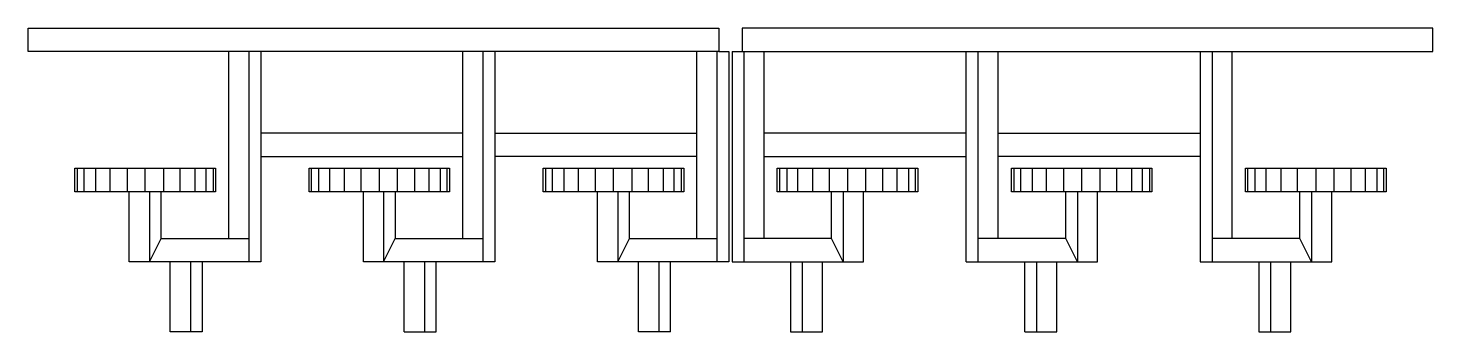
# Model space of a CAD drawing. Extents: x 0 to 3.05, y 0 to 0.66.
import ezdxf

# ---------------------------------------------------------------- set-up
doc = ezdxf.new("R2010")
doc.units = 0
doc.header["$LTSCALE"] = 2
doc.layers.get('0').update_dxf_attribs({"linetype": 'CONTINUOUS'})

msp = doc.modelspace()

# ---------------------------------------------------------------- linework, layer by layer
at = {"color": 0, "linetype": 'BYBLOCK'}
for p, q in [((0, 0.6604), (1.4986, 0.6604)), ((0, 0.6096), (0, 0.6604)), ((1.4986, 0.6604), (1.4986, 0.6096)), ((3.048, 0.6604), (1.5495, 0.6604)), ((1.5495, 0.6604), (1.5495, 0.6096)), ((3.048, 0.6096), (3.048, 0.6604)), ((1.4986, 0.6096), (0, 0.6096)), ((0.4352, 0.2032), (0.4352, 0.6096)), ((0.4792, 0.6096), (0.4792, 0.1524)), ((0.5047, 0.6096), (0.5047, 0.1524)), ((0.9432, 0.2032), (0.9432, 0.6096)), ((0.9872, 0.1524), (0.9872, 0.6096)), ((1.0127, 0.6096), (1.0127, 0.1524)), ((1.4512, 0.2032), (1.4512, 0.6096)), ((1.4952, 0.1524), (1.4952, 0.6096)), ((1.4986, 0.6096), (1.5207, 0.6096)), ((1.5207, 0.6096), (1.5207, 0.1524)), ((1.5273, 0.6096), (1.5495, 0.6096)), ((1.5273, 0.6096), (1.5273, 0.1524)), ((1.5495, 0.6096), (3.048, 0.6096)), ((1.5528, 0.6096), (1.5528, 0.1524)), ((1.5968, 0.2032), (1.5968, 0.6096)), ((2.0353, 0.1524), (2.0353, 0.6096)), ((2.0608, 0.6096), (2.0608, 0.1524)), ((2.1048, 0.2032), (2.1048, 0.6096)), ((2.5433, 0.6096), (2.5433, 0.1524)), ((2.5688, 0.6096), (2.5688, 0.1524)), ((2.6128, 0.2032), (2.6128, 0.6096)), ((0.9432, 0.4318), (0.5047, 0.4318)), ((1.0127, 0.4318), (1.4512, 0.4318)), ((2.0353, 0.4318), (1.5968, 0.4318)), ((2.1048, 0.4318), (2.5433, 0.4318)), ((0.5047, 0.381), (0.9432, 0.381)), ((1.4512, 0.381), (1.0127, 0.381)), ((1.5968, 0.381), (2.0353, 0.381)), ((2.5433, 0.381), (2.1048, 0.381)), ((0.1015, 0.3556), (0.4065, 0.3556)), ((0.1015, 0.3048), (0.1015, 0.3556)), ((0.1068, 0.3556), (0.1068, 0.3048)), ((0.122, 0.3048), (0.122, 0.3556)), ((0.1464, 0.3556), (0.1464, 0.3048)), ((0.1779, 0.3048), (0.1779, 0.3556)), ((0.2147, 0.3556), (0.2147, 0.3048)), ((0.254, 0.3048), (0.254, 0.3556)), ((0.2936, 0.3556), (0.2936, 0.3048)), ((0.3301, 0.3048), (0.3301, 0.3556)), ((0.3619, 0.3556), (0.3619, 0.3048)), ((0.386, 0.3048), (0.386, 0.3556)), ((0.4012, 0.3556), (0.4012, 0.3048)), ((0.4065, 0.3556), (0.4065, 0.3048)), ((0.6095, 0.3048), (0.6095, 0.3556)), ((0.6095, 0.3556), (0.9145, 0.3556)), ((0.6148, 0.3048), (0.6148, 0.3556)), ((0.63, 0.3556), (0.63, 0.3048)), ((0.6544, 0.3048), (0.6544, 0.3556)), ((0.6859, 0.3556), (0.6859, 0.3048)), ((0.7227, 0.3048), (0.7227, 0.3556)), ((0.762, 0.3556), (0.762, 0.3048)), ((0.8016, 0.3048), (0.8016, 0.3556)), ((0.8381, 0.3556), (0.8381, 0.3048)), ((0.8699, 0.3048), (0.8699, 0.3556)), ((0.894, 0.3556), (0.894, 0.3048)), ((0.9092, 0.3048), (0.9092, 0.3556)), ((0.9145, 0.3556), (0.9145, 0.3048)), ((1.1175, 0.3556), (1.4225, 0.3556)), ((1.1175, 0.3048), (1.1175, 0.3556)), ((1.1228, 0.3556), (1.1228, 0.3048)), ((1.138, 0.3048), (1.138, 0.3556)), ((1.1624, 0.3556), (1.1624, 0.3048)), ((1.1939, 0.3048), (1.1939, 0.3556)), ((1.2307, 0.3556), (1.2307, 0.3048)), ((1.27, 0.3048), (1.27, 0.3556)), ((1.3096, 0.3556), (1.3096, 0.3048)), ((1.3461, 0.3048), (1.3461, 0.3556)), ((1.3779, 0.3556), (1.3779, 0.3048)), ((1.402, 0.3048), (1.402, 0.3556)), ((1.4172, 0.3556), (1.4172, 0.3048)), ((1.4225, 0.3556), (1.4225, 0.3048)), ((1.6256, 0.3048), (1.6256, 0.3556)), ((1.6256, 0.3556), (1.9305, 0.3556)), ((1.6308, 0.3048), (1.6308, 0.3556)), ((1.646, 0.3556), (1.646, 0.3048)), ((1.6704, 0.3048), (1.6704, 0.3556)), ((1.7019, 0.3556), (1.7019, 0.3048)), ((1.7387, 0.3048), (1.7387, 0.3556)), ((1.778, 0.3556), (1.778, 0.3048)), ((1.8176, 0.3048), (1.8176, 0.3556)), ((1.8541, 0.3556), (1.8541, 0.3048)), ((1.8859, 0.3048), (1.8859, 0.3556)), ((1.91, 0.3556), (1.91, 0.3048)), ((1.9252, 0.3048), (1.9252, 0.3556)), ((1.9305, 0.3556), (1.9305, 0.3048)), ((2.1336, 0.3556), (2.4385, 0.3556)), ((2.1336, 0.3048), (2.1336, 0.3556)), ((2.1388, 0.3556), (2.1388, 0.3048)), ((2.154, 0.3048), (2.154, 0.3556)), ((2.1784, 0.3556), (2.1784, 0.3048)), ((2.2099, 0.3048), (2.2099, 0.3556)), ((2.2464, 0.3556), (2.2464, 0.3048)), ((2.286, 0.3048), (2.286, 0.3556)), ((2.3256, 0.3556), (2.3256, 0.3048)), ((2.3621, 0.3048), (2.3621, 0.3556)), ((2.3939, 0.3556), (2.3939, 0.3048)), ((2.418, 0.3048), (2.418, 0.3556)), ((2.4332, 0.3556), (2.4332, 0.3048)), ((2.4385, 0.3556), (2.4385, 0.3048)), ((2.6416, 0.3048), (2.6416, 0.3556)), ((2.6416, 0.3556), (2.9465, 0.3556)), ((2.6468, 0.3048), (2.6468, 0.3556)), ((2.662, 0.3556), (2.662, 0.3048)), ((2.6864, 0.3048), (2.6864, 0.3556)), ((2.7179, 0.3556), (2.7179, 0.3048)), ((2.7544, 0.3048), (2.7544, 0.3556)), ((2.794, 0.3556), (2.794, 0.3048)), ((2.8336, 0.3048), (2.8336, 0.3556)), ((2.8701, 0.3556), (2.8701, 0.3048)), ((2.9019, 0.3048), (2.9019, 0.3556)), ((2.926, 0.3556), (2.926, 0.3048)), ((2.9412, 0.3048), (2.9412, 0.3556)), ((2.9465, 0.3556), (2.9465, 0.3048)), ((0.4065, 0.3048), (0.1015, 0.3048)), ((0.2194, 0.1524), (0.2194, 0.3048)), ((0.2634, 0.3048), (0.2634, 0.1524)), ((0.2886, 0.2032), (0.2886, 0.3048)), ((0.9145, 0.3048), (0.6095, 0.3048)), ((0.7274, 0.1524), (0.7274, 0.3048)), ((0.7714, 0.3048), (0.7714, 0.1524)), ((0.7966, 0.3048), (0.7966, 0.2032)), ((1.4225, 0.3048), (1.1175, 0.3048)), ((1.2354, 0.1524), (1.2354, 0.3048)), ((1.2794, 0.3048), (1.2794, 0.1524)), ((1.3046, 0.2032), (1.3046, 0.3048)), ((1.9305, 0.3048), (1.6256, 0.3048)), ((1.7434, 0.2032), (1.7434, 0.3048)), ((1.7686, 0.3048), (1.7686, 0.1524)), ((1.8126, 0.1524), (1.8126, 0.3048)), ((2.4385, 0.3048), (2.1336, 0.3048)), ((2.2514, 0.2032), (2.2514, 0.3048)), ((2.2766, 0.3048), (2.2766, 0.1524)), ((2.3206, 0.1524), (2.3206, 0.3048)), ((2.9465, 0.3048), (2.6416, 0.3048)), ((2.7594, 0.2032), (2.7594, 0.3048)), ((2.7846, 0.3048), (2.7846, 0.1524)), ((2.8286, 0.1524), (2.8286, 0.3048)), ((0.2634, 0.1524), (0.2886, 0.2032)), ((0.2886, 0.2032), (0.4792, 0.2032)), ((0.7714, 0.1524), (0.7966, 0.2032)), ((0.7966, 0.2032), (0.9872, 0.2032)), ((1.2794, 0.1524), (1.3046, 0.2032)), ((1.3046, 0.2032), (1.4952, 0.2032)), ((1.7434, 0.2032), (1.5528, 0.2032)), ((1.7686, 0.1524), (1.7434, 0.2032)), ((2.2514, 0.2032), (2.0608, 0.2032)), ((2.2766, 0.1524), (2.2514, 0.2032)), ((2.7594, 0.2032), (2.5688, 0.2032)), ((2.7846, 0.1524), (2.7594, 0.2032)), ((0.5047, 0.1524), (0.2194, 0.1524)), ((0.3082, 0), (0.3082, 0.1524)), ((0.3522, 0.1524), (0.3522, 0)), ((0.3777, 0.1524), (0.3777, 0)), ((1.0127, 0.1524), (0.7274, 0.1524)), ((0.8162, 0), (0.8162, 0.1524)), ((0.8602, 0.1524), (0.8602, 0)), ((0.8857, 0), (0.8857, 0.1524)), ((1.5207, 0.1524), (1.2354, 0.1524)), ((1.3242, 0), (1.3242, 0.1524)), ((1.3682, 0.1524), (1.3682, 0)), ((1.3937, 0), (1.3937, 0.1524)), ((1.5273, 0.1524), (1.8126, 0.1524)), ((1.6543, 0.1524), (1.6543, 0)), ((1.6798, 0.1524), (1.6798, 0)), ((1.7238, 0), (1.7238, 0.1524)), ((2.0353, 0.1524), (2.3206, 0.1524)), ((2.1623, 0), (2.1623, 0.1524)), ((2.1878, 0.1524), (2.1878, 0)), ((2.2318, 0), (2.2318, 0.1524)), ((2.5433, 0.1524), (2.8286, 0.1524)), ((2.6703, 0.1524), (2.6703, 0)), ((2.6958, 0.1524), (2.6958, 0)), ((2.7398, 0), (2.7398, 0.1524)), ((0.3777, 0), (0.3082, 0)), ((0.8162, 0), (0.8857, 0)), ((1.3937, 0), (1.3242, 0)), ((1.6543, 0), (1.7238, 0)), ((2.1623, 0), (2.2318, 0)), ((2.6703, 0), (2.7398, 0))]:
    msp.add_line(p, q, dxfattribs=at)

doc.saveas('drawing.dxf')
